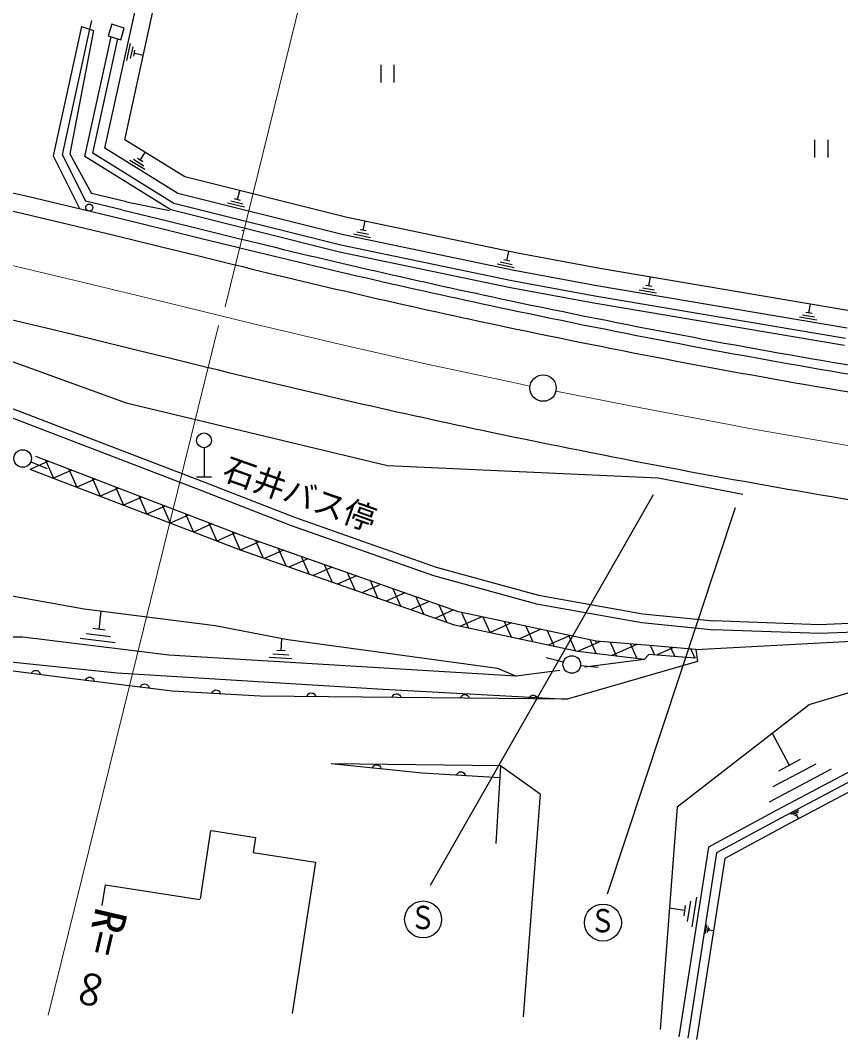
# Model space of a CAD drawing. Units: millimetres, scale not verified. Extents: x 40000 to 680000, y 20000 to 380000.
# Drawn here: x 135106 to 181498, y 257888 to 315557 of the extents above; entities that cross this region are included whole.
import ezdxf
from ezdxf.enums import TextEntityAlignment as Align

# ---------------------------------------------------------------- set-up
doc = ezdxf.new("R2010")
doc.units = ezdxf.units.MM
doc.header["$LTSCALE"] = 1000
doc.linetypes.add('CHAIN', pattern=[18.5, 12, -1.5, 3.5, -1.5])
for name, color, linetype, lineweight in [('M-BGD', 7, 'Continuous', 25), ('M-BMK', 2, 'CHAIN', 13), ('M-BMK-SRVR', 3, 'Continuous', 25), ('M-STR-HTXT', 7, 'Continuous', 13), ('M-STR-STRC', 7, 'Continuous', 25)]:
    doc.layers.add(name, color=color, linetype=linetype, lineweight=lineweight)
doc.styles.add('ＭＳ ゴシック', font='')
doc.styles.get('ＭＳ ゴシック').set_extended_font_data('MS Gothic')

# ---------------------------------------------------------------- blocks, each defined once
blk = doc.blocks.new('BUHIN133')
at = {"color": 7, "linetype": 'Continuous', "lineweight": 25}
for p, q in [((-605, -9), (204, 570)), ((175, 344), (-384, -56)), ((-154, -85), (131, 118)), ((-12, 16), (291, -407))]:
    blk.add_line(p, q, dxfattribs=at)
blk = doc.blocks.new('BUHIN134')
at = {"color": 7, "linetype": 'Continuous', "lineweight": 25}
for p, q in [((-605, 15), (226, 562)), ((189, 337), (-386, -41)), ((-157, -79), (135, 113)), ((-11, 17), (275, -418))]:
    blk.add_line(p, q, dxfattribs=at)
blk = doc.blocks.new('BUHIN140')
at = {"color": 7, "linetype": 'Continuous', "lineweight": 25}
for p, q in [((10, -3), (-239, 73)), ((35, 81), (-16, -87)), ((35, -190), (135, 139)), ((237, 188), (93, -288))]:
    blk.add_line(p, q, dxfattribs=at)
blk = doc.blocks.new('BUHIN213')
at = {"color": 7, "linetype": 'Continuous', "lineweight": 25}
blk.add_lwpolyline([(197, 154), (217, 96), (223, 39), (219, -33), (194, -91), (159, -141), (98, -188), (41, -211), (-21, -221), (-93, -208), (-147, -187), (-197, -154)], dxfattribs=at)
blk = doc.blocks.new('BUHIN214')
at = {"color": 7, "linetype": 'Continuous', "lineweight": 25}
blk.add_lwpolyline([(197, 154), (217, 96), (223, 40), (219, -33), (195, -91), (159, -141), (98, -188), (41, -211), (-21, -221), (-93, -208), (-147, -188), (-197, -154)], dxfattribs=at)
blk = doc.blocks.new('BUHIN217')
at = {"color": 7, "linetype": 'Continuous', "lineweight": 25}
blk.add_lwpolyline([(178, 175), (204, 120), (217, 65), (222, -8), (204, -68), (174, -122), (119, -176), (65, -205), (5, -222), (-69, -217), (-124, -203), (-178, -175)], dxfattribs=at)
blk = doc.blocks.new('BUHIN220')
at = {"color": 7, "linetype": 'Continuous', "lineweight": 25}
for p, q in [((626, -79), (-83, 626)), ((-624, 81), (85, -624))]:
    blk.add_line(p, q, dxfattribs=at)
blk = doc.blocks.new('BUHIN223')
at = {"color": 7, "linetype": 'Continuous', "lineweight": 25}
blk.add_circle((0, 0), 498, dxfattribs=at)
blk = doc.blocks.new('BUHIN232')
at = {"color": 3, "linetype": 'Continuous', "lineweight": 25}
blk.add_circle((0, 0), 746, dxfattribs=at)

msp = doc.modelspace()

# ---------------------------------------------------------------- linework, layer by layer
at = {"layer": 'M-BGD'}
for p, q in [((139876, 308328), (141702, 316616)), ((141005, 308805), (142735, 316657)), ((139035, 315051), (139145, 315556)), ((138556, 315205), (136959, 307887)), ((137485, 307952), (139035, 315051)), ((139239, 314985), (137903, 308010)), ((138556, 315205), (139239, 314985)), ((140272, 315340), (140070, 314683)), ((140985, 315121), (140272, 315340)), ((140782, 314463), (140985, 315121)), ((138747, 307851), (140240, 314630)), ((139198, 308042), (140624, 314512)), ((140070, 314683), (140782, 314463)), ((141126, 313282), (141340, 314254)), ((141470, 314067), (141323, 313395)), ((141513, 313527), (141588, 313869)), ((141551, 313698), (142058, 313586)), ((144410, 306697), (141005, 308805)), ((137903, 308010), (139123, 305771)), ((143780, 305205), (139198, 308042)), ((144016, 305764), (139876, 308328)), ((141884, 307649), (142158, 308091)), ((136959, 307887), (138441, 304906)), ((137485, 307952), (138785, 305337)), ((143622, 304832), (138747, 307851)), ((142136, 307111), (141290, 307635)), ((141510, 307696), (142095, 307334)), ((142033, 307557), (141736, 307741)), ((132551, 306285), (135499, 305604)), ((153597, 304399), (144410, 306697)), ((141116, 305290), (139123, 305771)), ((153373, 303424), (144016, 305764)), ((147386, 305416), (147512, 305921)), ((132329, 305310), (135271, 304630)), ((135499, 305604), (138111, 304985)), ((140835, 304843), (138785, 305337)), ((141116, 305290), (143545, 304807)), ((153239, 302839), (143780, 305205)), ((147790, 304980), (146824, 305222)), ((147015, 305347), (147682, 305180)), ((147556, 305374), (147216, 305459)), ((135271, 304630), (137879, 304013)), ((138111, 304985), (140717, 304358)), ((140835, 304843), (143436, 304209)), ((153149, 302449), (143622, 304832)), ((137879, 304013), (140481, 303386)), ((140717, 304358), (143317, 303723)), ((143436, 304209), (145477, 303707)), ((163218, 302384), (153597, 304399)), ((140481, 303386), (143079, 302752)), ((143317, 303723), (145357, 303222)), ((145477, 303707), (147515, 303205)), ((147634, 303691), (147749, 303663)), ((163025, 301403), (153373, 303424)), ((145357, 303222), (147395, 302720)), ((147515, 303205), (147630, 303177)), ((162910, 300814), (153239, 302839)), ((143079, 302752), (145118, 302251)), ((145118, 302251), (147155, 301749)), ((147395, 302720), (147510, 302692)), ((162833, 300421), (153149, 302449)), ((167879, 301527), (163218, 302384)), ((147155, 301749), (147270, 301721)), ((167705, 300542), (163025, 301403)), ((182013, 299131), (167879, 301527)), ((122457, 300663), (141088, 293910)), ((167601, 299952), (162910, 300814)), ((181862, 298143), (167705, 300542)), ((167531, 299558), (162833, 300421)), ((181771, 297549), (167601, 299952)), ((181711, 297154), (167531, 299558)), ((133902, 298788), (136484, 298177)), ((136484, 298177), (139066, 297555)), ((139066, 297555), (141650, 296924)), ((141650, 296924), (143684, 296425)), ((143684, 296425), (145719, 295923)), ((145719, 295923), (145834, 295895)), ((130111, 295328), (145433, 289471)), ((129940, 294858), (145253, 289004)), ((141088, 293910), (155863, 290363)), ((147825, 286337), (135976, 290890)), ((136525, 290679), (136985, 289646)), ((136698, 290613), (135664, 290153)), ((147549, 285586), (135664, 290153)), ((135700, 290582), (136628, 290209)), ((138018, 290105), (136985, 289646)), ((137845, 290172), (138305, 289138)), ((155863, 290363), (171170, 289683)), ((139338, 289598), (138305, 289138)), ((139165, 289665), (139625, 288631)), ((171170, 289683), (175961, 288743)), ((140659, 289091), (139625, 288631)), ((140485, 289158), (140945, 288124)), ((145253, 289004), (150430, 286976)), ((145433, 289471), (150604, 287444)), ((141979, 288584), (140945, 288124)), ((141805, 288650), (142265, 287617)), ((143299, 288076), (142265, 287617)), ((143125, 288143), (143585, 287109)), ((144619, 287569), (143585, 287109)), ((144445, 287636), (144905, 286602)), ((150604, 287444), (158620, 284617)), ((145939, 287062), (144905, 286602)), ((145766, 287129), (146225, 286095)), ((147086, 286621), (147545, 285588)), ((150430, 286976), (158470, 284140)), ((147259, 286555), (146225, 286095)), ((148610, 286061), (147545, 285588)), ((159880, 282101), (147825, 286337)), ((148396, 286137), (148843, 285132)), ((159663, 281329), (147549, 285586)), ((149985, 285578), (148920, 285105)), ((149693, 285681), (150140, 284676)), ((151359, 285095), (150295, 284622)), ((150990, 285225), (151437, 284220)), ((152734, 284612), (151669, 284139)), ((152288, 284769), (152735, 283764)), ((153585, 284313), (154032, 283308)), ((158620, 284617), (164408, 283035)), ((154108, 284129), (153044, 283656)), ((154882, 283857), (155329, 282852)), ((158470, 284140), (164298, 282547)), ((155483, 283646), (154418, 283173)), ((156858, 283163), (155793, 282689)), ((156179, 283401), (156626, 282396)), ((134213, 283065), (138717, 282257)), ((158232, 282680), (157167, 282206)), ((157477, 282946), (157924, 281941)), ((164408, 283035), (170313, 281985)), ((138717, 282257), (146128, 281327)), ((139554, 281099), (139682, 282131)), ((159607, 282197), (158542, 281723)), ((158774, 282490), (159221, 281485)), ((167677, 280440), (159880, 282101)), ((160058, 282063), (160460, 281160)), ((164298, 282547), (170249, 281489)), ((161213, 281817), (159970, 281264)), ((161267, 281806), (161669, 280902)), ((162877, 281463), (161633, 280910)), ((162476, 281548), (162878, 280645)), ((170249, 281489), (174343, 281073)), ((170313, 281985), (174314, 281574)), ((180312, 281361), (174314, 281574)), ((187166, 281639), (180312, 281361)), ((138835, 280871), (140200, 280701)), ((139901, 281056), (139206, 281142)), ((146128, 281327), (150228, 280524)), ((166635, 279844), (159663, 281329)), ((164540, 281108), (163297, 280555)), ((163685, 281290), (164087, 280387)), ((164894, 281033), (165296, 280129)), ((180313, 280861), (174296, 281075)), ((187184, 281139), (180313, 280861)), ((135251, 280662), (129809, 280645)), ((143496, 279637), (135251, 280662)), ((140461, 280331), (138486, 280577)), ((149847, 279898), (149888, 280572)), ((150228, 280524), (162097, 278914)), ((166204, 280754), (164961, 280201)), ((166103, 280776), (166505, 279872)), ((167913, 280420), (166624, 279847)), ((167312, 280518), (167667, 279721)), ((167655, 280373), (167677, 280440)), ((170685, 280179), (167677, 280440)), ((168472, 280371), (168823, 279583)), ((169611, 280272), (169979, 279444)), ((173305, 279960), (187029, 280698)), ((149391, 279720), (150283, 279666)), ((150074, 279884), (149620, 279911)), ((170384, 279396), (166635, 279844)), ((169972, 280241), (168562, 279614)), ((173305, 279960), (170685, 280179)), ((170749, 280174), (170981, 279653)), ((172039, 280066), (171089, 279644)), ((171886, 280079), (172118, 279558)), ((173022, 279984), (173254, 279463)), ((173305, 279960), (173411, 279274)), ((137474, 278379), (131511, 279137)), ((132058, 279512), (140587, 278646)), ((163143, 278454), (143496, 279637)), ((150467, 279437), (149176, 279515)), ((165810, 279236), (164841, 279484)), ((173411, 279274), (166031, 277143)), ((170384, 279396), (167029, 278959)), ((170644, 279681), (170384, 279396)), ((173263, 279462), (170644, 279681)), ((173268, 279518), (173160, 279470)), ((140587, 278646), (155628, 277708)), ((162097, 278914), (163143, 278454)), ((165624, 278776), (163143, 278454)), ((166792, 279063), (167787, 278965)), ((143682, 277603), (137474, 278379)), ((179720, 276849), (183661, 278039)), ((148666, 277319), (143682, 277603)), ((155628, 277708), (166031, 277143)), ((154458, 277263), (148666, 277319)), ((166031, 277143), (154458, 277263)), ((172259, 271061), (179720, 276849)), ((178600, 273401), (177627, 275240)), ((185633, 274964), (177888, 270865)), ((185785, 274479), (178124, 270424)), ((185937, 273994), (178360, 269983)), ((162260, 273388), (152686, 273488)), ((157827, 272964), (152686, 273488)), ((162260, 273388), (161999, 268979)), ((164512, 271774), (162260, 273388)), ((177684, 272203), (180114, 273490)), ((179218, 273729), (177981, 273074)), ((162219, 272705), (157827, 272964)), ((180967, 273183), (177449, 271321)), ((164512, 271774), (163547, 259175)), ((172259, 271061), (171294, 258462)), ((177888, 270865), (174030, 268778)), ((178124, 270424), (174486, 268456)), ((178360, 269983), (174942, 268134)), ((145861, 269723), (145268, 265859)), ((145920, 269714), (148408, 269331)), ((148408, 269331), (148277, 268475)), ((174030, 268778), (172356, 258042)), ((148277, 268475), (151802, 267934)), ((174486, 268456), (172850, 257965)), ((151802, 267934), (150487, 259371)), ((174942, 268134), (173344, 257888)), ((139738, 265485), (139915, 266637)), ((139915, 266637), (145261, 265816)), ((173345, 265941), (173085, 264269)), ((172669, 265190), (171796, 265327)), ((172715, 265484), (172623, 264896)), ((172844, 264574), (173024, 265729)), ((173852, 263886), (173928, 264378)), ((173999, 264288), (173946, 263949)), ((174037, 264020), (174064, 264193)), ((174051, 264107), (174308, 264067))]:
    msp.add_line(p, q, dxfattribs=at)
for points in [[(145925, 277475), (145948, 277531), (145981, 277578), (146031, 277630), (146088, 277657), (146148, 277671), (146225, 277667), (146283, 277646), (146336, 277613), (146381, 277555), (146409, 277505), (146424, 277446)], [(151312, 277293), (151333, 277351), (151363, 277399), (151411, 277454), (151467, 277483), (151525, 277500), (151603, 277499), (151662, 277481), (151716, 277451), (151764, 277395), (151794, 277346), (151812, 277289)], [(155008, 273251), (155033, 273307), (155068, 273352), (155121, 273402), (155179, 273426), (155239, 273438), (155316, 273430), (155373, 273406), (155424, 273371), (155467, 273311), (155492, 273260), (155505, 273201)], [(159773, 272849), (159797, 272905), (159830, 272952), (159880, 273004), (159937, 273031), (159997, 273045), (160074, 273040), (160132, 273019), (160185, 272986), (160230, 272929), (160257, 272878), (160273, 272820)]]:
    msp.add_lwpolyline(points, dxfattribs=at)
msp.add_circle((138999, 304966), 200, dxfattribs=at)
for radius, start, end in [(470502, 256.15109, 258.04333), (471002, 256.15109, 258.04333), (472002, 256.15109, 258.04333), (470502, 258.04333, 260.45579), (471002, 258.04333, 260.45579), (472002, 258.04333, 260.45579), (478002, 256.15109, 258.04333), (478002, 258.04333, 260.45579), (478002, 260.45579, 262.86825)]:
    msp.add_arc((260250, 760002), radius, start, end, dxfattribs=at)
at = {"layer": 'M-BMK'}
for points in [[(133749, 301904), (138599, 300754), (143450, 299570), (148292, 298386), (153156, 297233), (158021, 296130), (162905, 295083), (163411, 294977), (163928, 294870)], [(165396, 294570), (170289, 293612), (175197, 292683), (176043, 292528), (176889, 292374)], [(176889, 292374), (181796, 291523), (186731, 290718), (191665, 289972), (196617, 289278), (201566, 288639), (206530, 288048), (211489, 287508), (216461, 287018), (221349, 286590), (226245, 286221), (231224, 285906), (236216, 285630), (241201, 285378), (246193, 285141), (250788, 284956), (255383, 284832), (259199, 284794), (263023, 284815), (263518, 284821), (264012, 284827)]]:
    msp.add_lwpolyline(points, dxfattribs=at)
at = {"layer": 'M-STR-HTXT'}
for p, q in [((146684, 299342), (155778, 336231)), ((146306, 298302), (136683, 259269))]:
    msp.add_line(p, q, dxfattribs=at)
at = {"layer": 'M-STR-STRC'}
for p, q in [((145494, 291376), (145494, 289732)), ((145069, 289732), (145912, 289732)), ((158295, 266620), (170916, 288736)), ((175539, 287986), (168291, 266120))]:
    msp.add_line(p, q, dxfattribs=at)
for centre, radius in [((145494, 291794), 419), ((157884, 264687), 1044), ((168056, 264508), 1044)]:
    msp.add_circle(centre, radius, dxfattribs=at)

# ---------------------------------------------------------------- block references
at = {"layer": 'M-BGD', "rotation": 134.82899}
for name, p in [('BUHIN220', (155871, 312539)), ('BUHIN220', (180403, 308305)), ('BUHIN134', (154501, 303698)), ('BUHIN134', (162624, 301997)), ('BUHIN133', (170658, 300549)), ('BUHIN133', (179713, 299014)), ('BUHIN223', (135236, 290768)), ('BUHIN223', (166294, 279113)), ('BUHIN213', (135983, 278569)), ('BUHIN214', (139026, 278185)), ('BUHIN214', (142130, 277797)), ('BUHIN217', (156387, 277243)), ('BUHIN217', (160244, 277203)), ('BUHIN217', (164102, 277163)), ('BUHIN140', (178992, 270601))]:
    msp.add_blockref(name, p, dxfattribs=at)
at = {"layer": 'M-BMK-SRVR', "rotation": 134.82899}
msp.add_blockref('BUHIN232', (164669, 294752), dxfattribs=at)

# ---------------------------------------------------------------- texts
at = {"layer": 'M-STR-HTXT', "style": 'ＭＳ ゴシック'}
for s, width, p in [('R=', 1.05, (138859, 265579)), ('∞', 0.8, (137860, 262030))]:
    msp.add_text(s, height=1833, rotation=256.796, dxfattribs=dict(at, width=width)).set_placement(p, align=Align.BOTTOM_LEFT)
at = {"layer": 'M-STR-STRC', "style": 'ＭＳ ゴシック'}
msp.add_text('石井バス停', height=1320, rotation=340.496, dxfattribs=at).set_placement((146316, 289262), align=Align.BOTTOM_LEFT)
at = {"layer": 'M-STR-STRC', "style": 'ＭＳ ゴシック', "width": 0.8}
for p in [(157142, 263741), (167315, 263562)]:
    msp.add_text('Ｓ', height=1320, rotation=359.996, dxfattribs=at).set_placement(p, align=Align.BOTTOM_LEFT)

doc.saveas('drawing.dxf')
